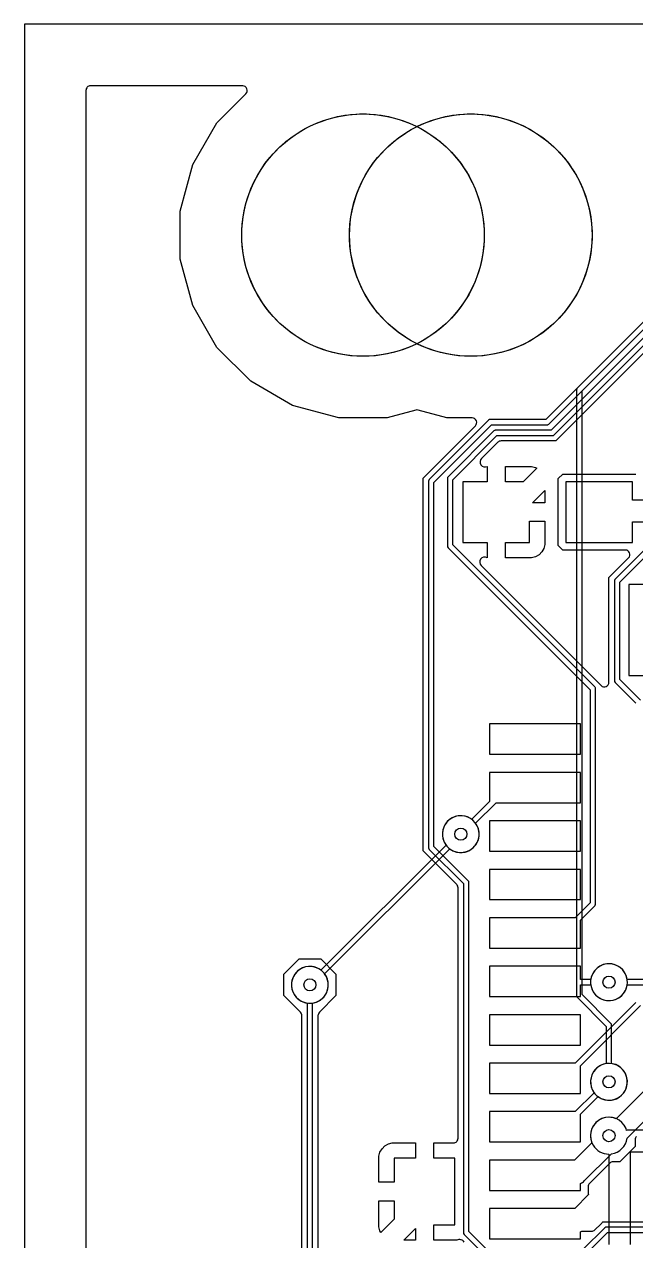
# Model space of a CAD drawing. Header units: millimetres. Extents: x 0 to 79, y 0 to 100.
# Drawn here: x 0 to 10.09, y 79.92 to 100 of the extents above; entities that cross this region are included whole.
import ezdxf

# ---------------------------------------------------------------- set-up
doc = ezdxf.new("R2010")
doc.units = ezdxf.units.MM

msp = doc.modelspace()

# ---------------------------------------------------------------- linework, layer by layer
at = {"layer": '16_copper'}
for points in [[(7.257, 79.899, 0.204588), (7.208, 79.936), (7.204, 79.936, 0.184158), (7.137, 79.929), (6.756, 79.929), (6.756, 80.183), (7.104, 80.183), (7.104, 81.283), (6.756, 81.283), (6.756, 81.537), (7.08, 81.537, 0.414214), (7.156, 81.613), (7.156, 85.746, 0.198912), (7.134, 85.8), (6.579, 86.356), (6.579, 92.511), (7.441, 93.374, 0.668179), (7.387, 93.504), (6.969, 93.504), (6.497, 93.631, 0.131652), (6.457, 93.631), (5.985, 93.504), (5.191, 93.504), (4.424, 93.71), (3.736, 94.107), (3.175, 94.668), (2.778, 95.356), (2.572, 96.123), (2.572, 96.917), (2.778, 97.684), (3.175, 98.372), (3.657, 98.854, 0.668179), (3.603, 98.984), (1.092, 98.984, 0.414214), (1.016, 98.908), (1.016, 1.092, 0.414214)], [(11.726, 96.081), (8.767, 93.123), (7.866, 93.123, 0.198912), (7.812, 93.1), (7.543, 92.832, 0.84313), (7.634, 92.702), (7.634, 92.448), (7.236, 92.448), (7.236, 91.448), (7.634, 91.448), (7.634, 91.194, 0.871592), (7.537, 91.064), (9.516, 89.085, 0.668179), (9.646, 89.139), (9.646, 90.867), (9.97, 91.191, 0.668179), (9.916, 91.321), (8.883, 91.321), (8.809, 91.395), (8.809, 92.501), (8.883, 92.575), (10.089, 92.575)], [(4.578, 65.108), (4.578, 83.637, 0.198912), (4.556, 83.691), (4.282, 83.966), (4.282, 84.322), (4.534, 84.574), (4.89, 84.574), (5.142, 84.322), (5.142, 83.966), (4.868, 83.691, 0.199418), (4.845, 83.637), (4.845, 66.666, 0.414214)], [(4.756, 65.182), (4.756, 83.844, 0.966282), (4.688, 84.447), (4.641, 84.44, 0.824851), (4.667, 83.844), (4.667, 65.164)], [(10.268, 82.44), (9.763, 81.935, 0.671798), (9.365, 81.537), (9.079, 81.251), (7.674, 81.251), (7.674, 80.751), (9.174, 80.751), (9.174, 80.866, 0.10794), (9.238, 80.907), (9.685, 81.354, 0.339341), (9.946, 81.615), (10.571, 82.24, 0.198912)], [(10.098, 81.641, 0.198912), (10.076, 81.587), (10.076, 81.476), (9.824, 81.224), (9.713, 81.224, 0.198912), (9.659, 81.202), (9.323, 80.866, 0.198912), (9.301, 80.812), (9.301, 80.715, 0.116467), (9.309, 80.681), (9.08, 80.451), (7.674, 80.451), (7.674, 79.951), (9.174, 79.951), (9.174, 80.066, 0.034288), (9.196, 80.076), (9.358, 80.076, 0.198912), (9.412, 80.098), (9.51, 80.196, 0.147246), (9.542, 80.232), (16.235, 80.232)]]:
    msp.add_lwpolyline(points, format="xyb", dxfattribs=at)
for points in [[(10.036, 91.789), (10.49, 91.789, 0.198912), (10.616, 91.841), (15.009, 96.234), (15.424, 96.234, 0.294676), (15.608, 96.329), (15.626, 96.357, 0.566972), (15.465, 96.616), (15.432, 96.612, 0.076264), (15.375, 96.59), (14.935, 96.59, 0.198912), (14.809, 96.538), (10.417, 92.145), (10.036, 92.145), (10.036, 92.448), (8.936, 92.448), (8.936, 91.448), (10.036, 91.448)], [(7.272, 86.337, 0.537714), (7.444, 86.814), (7.782, 87.151), (9.174, 87.151), (9.174, 87.651), (7.674, 87.651), (7.674, 87.169), (7.382, 86.877), (7.36, 86.892), (7.317, 86.914), (7.272, 86.929), (7.225, 86.936), (7.177, 86.936), (7.13, 86.929), (7.085, 86.914), (7.042, 86.892), (7.003, 86.864), (6.97, 86.831), (6.942, 86.792), (6.92, 86.749), (6.905, 86.704), (6.898, 86.657), (6.898, 86.609), (6.905, 86.562), (6.92, 86.517), (6.942, 86.474), (6.97, 86.436), (7.003, 86.402), (7.042, 86.374), (7.085, 86.352), (7.13, 86.337), (7.177, 86.33), (7.225, 86.33)], [(9.717, 83.893, 1), (9.575, 84.484), (9.529, 84.469, 0.263607), (9.346, 84.233), (9.174, 84.233), (9.174, 84.451), (7.674, 84.451), (7.674, 83.951), (9.174, 83.951), (9.174, 84.144), (9.346, 84.144), (9.35, 84.117), (9.365, 84.072), (9.386, 84.029), (9.414, 83.991), (9.448, 83.957), (9.487, 83.929), (9.529, 83.907), (9.575, 83.893), (9.622, 83.885), (9.67, 83.885)], [(9.174, 82.009), (9.465, 82.3, 0.966282), (9.843, 82.775), (9.805, 82.803, 0.824854), (9.402, 82.363), (9.09, 82.051), (7.674, 82.051), (7.674, 81.551), (9.174, 81.551)]]:
    msp.add_lwpolyline(points, format="xyb", close=True, dxfattribs=at)
for points in [[(11.601, 96.475), (8.605, 93.478), (7.69, 93.478), (7.684, 93.477), (7.678, 93.477), (7.676, 93.476), (7.674, 93.475), (7.66, 93.466), (7.659, 93.466), (7.658, 93.465), (6.681, 92.487), (6.677, 92.482), (6.673, 92.478), (6.673, 92.476), (6.671, 92.474), (6.668, 92.458), (6.668, 92.457), (6.668, 92.456), (6.668, 86.411), (6.669, 86.405), (6.669, 86.399), (6.67, 86.397), (6.671, 86.394), (6.679, 86.38), (6.68, 86.38), (6.681, 86.379), (7.245, 85.815), (7.245, 80.054), (7.246, 80.049), (7.247, 80.042), (7.248, 80.041), (7.248, 80.038), (7.257, 80.024), (7.258, 80.024), (7.258, 80.023), (7.57, 79.712)], [(7.619, 79.788), (7.334, 80.073), (7.334, 85.833), (7.333, 85.839), (7.333, 85.845), (7.332, 85.847), (7.331, 85.849), (7.322, 85.863), (7.322, 85.864), (7.321, 85.864), (6.756, 86.429), (6.756, 92.438), (7.708, 93.389), (8.623, 93.389), (8.629, 93.391), (8.635, 93.391), (8.637, 93.392), (8.64, 93.393), (8.654, 93.401), (8.654, 93.402), (8.655, 93.402), (11.677, 96.425)], [(11.779, 96.386), (8.694, 93.301), (7.779, 93.301), (7.773, 93.299), (7.767, 93.299), (7.765, 93.298), (7.762, 93.297), (7.748, 93.289), (7.748, 93.288), (7.747, 93.288), (6.992, 92.532), (6.988, 92.527), (6.984, 92.522), (6.984, 92.52), (6.982, 92.518), (6.979, 92.502), (6.979, 92.501), (6.979, 92.5), (6.979, 91.389), (6.98, 91.383), (6.98, 91.377), (6.981, 91.376), (6.982, 91.373), (6.991, 91.359), (6.991, 91.358), (6.992, 91.358), (9.335, 89.015), (9.335, 85.496), (9.09, 85.251), (7.674, 85.251), (7.674, 84.751), (9.174, 84.751), (9.174, 85.21), (9.41, 85.446), (9.414, 85.451), (9.418, 85.456), (9.418, 85.457), (9.42, 85.46), (9.423, 85.476), (9.423, 85.477), (9.423, 85.477), (9.423, 89.033), (9.422, 89.039), (9.422, 89.045), (9.421, 89.047), (9.42, 89.05), (9.411, 89.064), (9.411, 89.064), (9.41, 89.065), (7.068, 91.408), (7.068, 92.482), (7.797, 93.212), (8.712, 93.212), (8.718, 93.213), (8.724, 93.213), (8.726, 93.214), (8.729, 93.215), (8.743, 93.224), (8.743, 93.224), (8.744, 93.225), (11.855, 96.336)], [(14.281, 95.377), (9.748, 90.843), (9.744, 90.838), (9.74, 90.833), (9.74, 90.831), (9.738, 90.829), (9.735, 90.813), (9.735, 90.812), (9.735, 90.811), (9.735, 89.167), (9.736, 89.161), (9.736, 89.155), (9.737, 89.153), (9.738, 89.15), (9.747, 89.136), (9.747, 89.136), (9.748, 89.135), (10.09, 88.793)], [(10.166, 88.843), (9.823, 89.185), (9.823, 90.793), (14.331, 95.301)], [(10.474, 90.751), (9.974, 90.751), (9.974, 89.251), (10.268, 89.251)], [(10.09, 83.851), (9.09, 82.851), (7.674, 82.851), (7.674, 82.351), (9.174, 82.351), (9.174, 82.809), (10.166, 83.801)], [(17.191, 79.151), (16.211, 80.13), (16.206, 80.134), (16.202, 80.138), (16.2, 80.138), (16.198, 80.14), (16.181, 80.143), (16.18, 80.143), (16.18, 80.143), (9.601, 80.143), (9.595, 80.142), (9.589, 80.142), (9.588, 80.141), (9.585, 80.14), (9.571, 80.131), (9.57, 80.131), (9.57, 80.13), (9.227, 79.788)], [(9.277, 79.712), (9.62, 80.054), (16.161, 80.054), (17.174, 79.042)]]:
    msp.add_lwpolyline(points, dxfattribs=at)
for points in [[(7.938, 92.448), (7.938, 92.702), (8.369, 92.702), (8.434, 92.685), (8.455, 92.673), (8.231, 92.448)], [(8.386, 92.1), (8.59, 92.305), (8.59, 92.1)], [(7.938, 91.194), (7.938, 91.448), (8.336, 91.448), (8.336, 91.796), (8.59, 91.796), (8.59, 91.415), (8.573, 91.35), (8.539, 91.292), (8.492, 91.245), (8.434, 91.211), (8.369, 91.194)], [(9.174, 88.451), (7.674, 88.451), (7.674, 87.951), (9.174, 87.951)], [(9.174, 86.851), (7.674, 86.851), (7.674, 86.351), (9.174, 86.351)], [(9.174, 86.051), (7.674, 86.051), (7.674, 85.551), (9.174, 85.551)], [(9.174, 83.651), (7.674, 83.651), (7.674, 83.151), (9.174, 83.151)], [(5.85, 80.885), (5.85, 81.316), (5.867, 81.381), (5.901, 81.439), (5.948, 81.486), (6.006, 81.52), (6.071, 81.537), (6.452, 81.537), (6.452, 81.283), (6.104, 81.283), (6.104, 80.885)], [(5.867, 80.085), (5.85, 80.15), (5.85, 80.581), (6.104, 80.581), (6.104, 80.276), (5.884, 80.056)], [(6.26, 79.929), (6.452, 80.121), (6.452, 79.929)]]:
    msp.add_lwpolyline(points, close=True, dxfattribs=at)
at = {"layer": '1_copper'}
for points in [[(11.29, 96.164), (9.125, 93.999), (9.122, 93.994), (9.118, 93.989), (9.117, 93.987), (9.116, 93.985), (9.112, 93.969), (9.112, 93.968), (9.112, 93.967), (9.112, 83.966), (9.113, 83.96), (9.114, 83.954), (9.115, 83.952), (9.115, 83.95), (9.124, 83.936), (9.125, 83.935), (9.125, 83.935), (9.601, 83.459), (9.601, 82.844), (9.575, 82.839), (9.529, 82.825), (9.487, 82.803), (9.448, 82.775), (9.414, 82.741), (9.386, 82.703), (9.365, 82.66), (9.35, 82.615), (9.342, 82.568), (9.342, 82.52), (9.35, 82.473), (9.365, 82.427), (9.386, 82.385), (9.414, 82.346), (9.448, 82.312), (9.487, 82.284), (9.529, 82.263), (9.575, 82.248), (9.622, 82.24), (9.67, 82.24), (9.717, 82.248, 0.824851), (9.69, 82.844), (9.69, 83.477), (9.689, 83.483), (9.688, 83.489), (9.688, 83.491), (9.687, 83.493), (9.678, 83.507), (9.677, 83.508), (9.677, 83.509), (9.201, 83.984), (9.201, 93.949), (11.366, 96.114)], [(10.312, 84.233), (9.946, 84.233, 0.966282), (9.342, 84.164), (9.35, 84.117, 0.824851), (9.946, 84.144), (10.294, 84.144)], [(14.595, 81.744), (9.957, 81.744, 0.029212), (9.936, 81.742), (9.927, 81.771, 1), (9.365, 81.538), (9.386, 81.496, 0.260945), (9.646, 81.351), (9.646, 79.856, 0.697592)], [(10.001, 79.856), (10.001, 81.382), (10.011, 81.388), (14.668, 81.388, 0.198912)]]:
    msp.add_lwpolyline(points, format="xyb", dxfattribs=at)
msp.add_lwpolyline([(4.783, 83.848, 0.537714), (4.955, 84.325), (7.02, 86.39, 0.966282), (7.398, 86.864), (7.36, 86.892, 0.824854), (6.957, 86.452), (4.892, 84.387), (4.871, 84.403), (4.828, 84.425), (4.783, 84.44), (4.736, 84.447), (4.688, 84.447), (4.641, 84.44), (4.595, 84.425), (4.553, 84.403), (4.514, 84.375), (4.48, 84.341), (4.452, 84.303), (4.431, 84.26), (4.416, 84.215), (4.409, 84.168), (4.409, 84.12), (4.416, 84.073), (4.431, 84.027), (4.452, 83.985), (4.48, 83.946), (4.514, 83.913), (4.553, 83.885), (4.595, 83.863), (4.641, 83.848), (4.688, 83.841), (4.736, 83.841)], format="xyb", close=True, dxfattribs=at)
at = {"layer": 'drills_NPTH'}
for centre in [(5.588, 96.52), (7.366, 96.52)]:
    msp.add_circle(centre, 2, dxfattribs=at)
at = {"layer": 'drills_via_1_16'}
for centre in [(7.201, 86.633), (4.712, 84.144), (9.646, 84.188), (9.646, 82.544), (9.646, 81.655)]:
    msp.add_circle(centre, 0.1, dxfattribs=at)
at = {"layer": 'holes'}
for points in [[(7.588, 96.46), (7.581, 96.339), (7.566, 96.219), (7.544, 96.1), (7.515, 95.983), (7.479, 95.867), (7.437, 95.754), (7.387, 95.644), (7.331, 95.537), (7.268, 95.434), (7.2, 95.334), (7.125, 95.239), (7.045, 95.149), (6.959, 95.063), (6.869, 94.983), (6.774, 94.908), (6.674, 94.84), (6.571, 94.777), (6.464, 94.721), (6.354, 94.671), (6.241, 94.629), (6.125, 94.593), (6.008, 94.564), (5.889, 94.542), (5.769, 94.527), (5.648, 94.52), (5.528, 94.52), (5.407, 94.527), (5.287, 94.542), (5.168, 94.564), (5.051, 94.593), (4.935, 94.629), (4.822, 94.671), (4.712, 94.721), (4.605, 94.777), (4.502, 94.84), (4.402, 94.908), (4.307, 94.983), (4.217, 95.063), (4.131, 95.149), (4.051, 95.239), (3.976, 95.334), (3.908, 95.434), (3.845, 95.537), (3.789, 95.644), (3.739, 95.754), (3.697, 95.867), (3.661, 95.983), (3.632, 96.1), (3.61, 96.219), (3.595, 96.339), (3.588, 96.46), (3.588, 96.58), (3.595, 96.701), (3.61, 96.821), (3.632, 96.94), (3.661, 97.057), (3.697, 97.173), (3.739, 97.286), (3.789, 97.396), (3.845, 97.503), (3.908, 97.606), (3.976, 97.706), (4.051, 97.801), (4.131, 97.891), (4.217, 97.977), (4.307, 98.057), (4.402, 98.132), (4.502, 98.2), (4.605, 98.263), (4.712, 98.319), (4.822, 98.369), (4.935, 98.411), (5.051, 98.447), (5.168, 98.476), (5.287, 98.498), (5.407, 98.513), (5.528, 98.52), (5.648, 98.52), (5.769, 98.513), (5.889, 98.498), (6.008, 98.476), (6.125, 98.447), (6.241, 98.411), (6.354, 98.369), (6.464, 98.319), (6.571, 98.263), (6.674, 98.2), (6.774, 98.132), (6.869, 98.057), (6.959, 97.977), (7.045, 97.891), (7.125, 97.801), (7.2, 97.706), (7.268, 97.606), (7.331, 97.503), (7.387, 97.396), (7.437, 97.286), (7.479, 97.173), (7.515, 97.057), (7.544, 96.94), (7.566, 96.821), (7.581, 96.701), (7.588, 96.58), (7.588, 96.46)], [(9.366, 96.46), (9.359, 96.339), (9.344, 96.219), (9.322, 96.1), (9.293, 95.983), (9.257, 95.867), (9.215, 95.754), (9.165, 95.644), (9.109, 95.537), (9.046, 95.434), (8.978, 95.334), (8.903, 95.239), (8.823, 95.149), (8.737, 95.063), (8.647, 94.983), (8.552, 94.908), (8.452, 94.84), (8.349, 94.777), (8.242, 94.721), (8.132, 94.671), (8.019, 94.629), (7.903, 94.593), (7.786, 94.564), (7.667, 94.542), (7.547, 94.527), (7.426, 94.52), (7.306, 94.52), (7.185, 94.527), (7.065, 94.542), (6.946, 94.564), (6.829, 94.593), (6.713, 94.629), (6.6, 94.671), (6.49, 94.721), (6.383, 94.777), (6.28, 94.84), (6.18, 94.908), (6.085, 94.983), (5.995, 95.063), (5.909, 95.149), (5.829, 95.239), (5.754, 95.334), (5.686, 95.434), (5.623, 95.537), (5.567, 95.644), (5.517, 95.754), (5.475, 95.867), (5.439, 95.983), (5.41, 96.1), (5.388, 96.219), (5.373, 96.339), (5.366, 96.46), (5.366, 96.58), (5.373, 96.701), (5.388, 96.821), (5.41, 96.94), (5.439, 97.057), (5.475, 97.173), (5.517, 97.286), (5.567, 97.396), (5.623, 97.503), (5.686, 97.606), (5.754, 97.706), (5.829, 97.801), (5.909, 97.891), (5.995, 97.977), (6.085, 98.057), (6.18, 98.132), (6.28, 98.2), (6.383, 98.263), (6.49, 98.319), (6.6, 98.369), (6.713, 98.411), (6.829, 98.447), (6.946, 98.476), (7.065, 98.498), (7.185, 98.513), (7.306, 98.52), (7.426, 98.52), (7.547, 98.513), (7.667, 98.498), (7.786, 98.476), (7.903, 98.447), (8.019, 98.411), (8.132, 98.369), (8.242, 98.319), (8.349, 98.263), (8.452, 98.2), (8.552, 98.132), (8.647, 98.057), (8.737, 97.977), (8.823, 97.891), (8.903, 97.801), (8.978, 97.706), (9.046, 97.606), (9.109, 97.503), (9.165, 97.396), (9.215, 97.286), (9.257, 97.173), (9.293, 97.057), (9.322, 96.94), (9.344, 96.821), (9.359, 96.701), (9.366, 96.58), (9.366, 96.46)]]:
    msp.add_lwpolyline(points, close=True, dxfattribs=at)
at = {"layer": 'outline'}
msp.add_lwpolyline([(0, 0), (78.9, 0), (78.9, 100), (0, 100), (0, 0)], close=True, dxfattribs=at)

doc.saveas('drawing.dxf')
